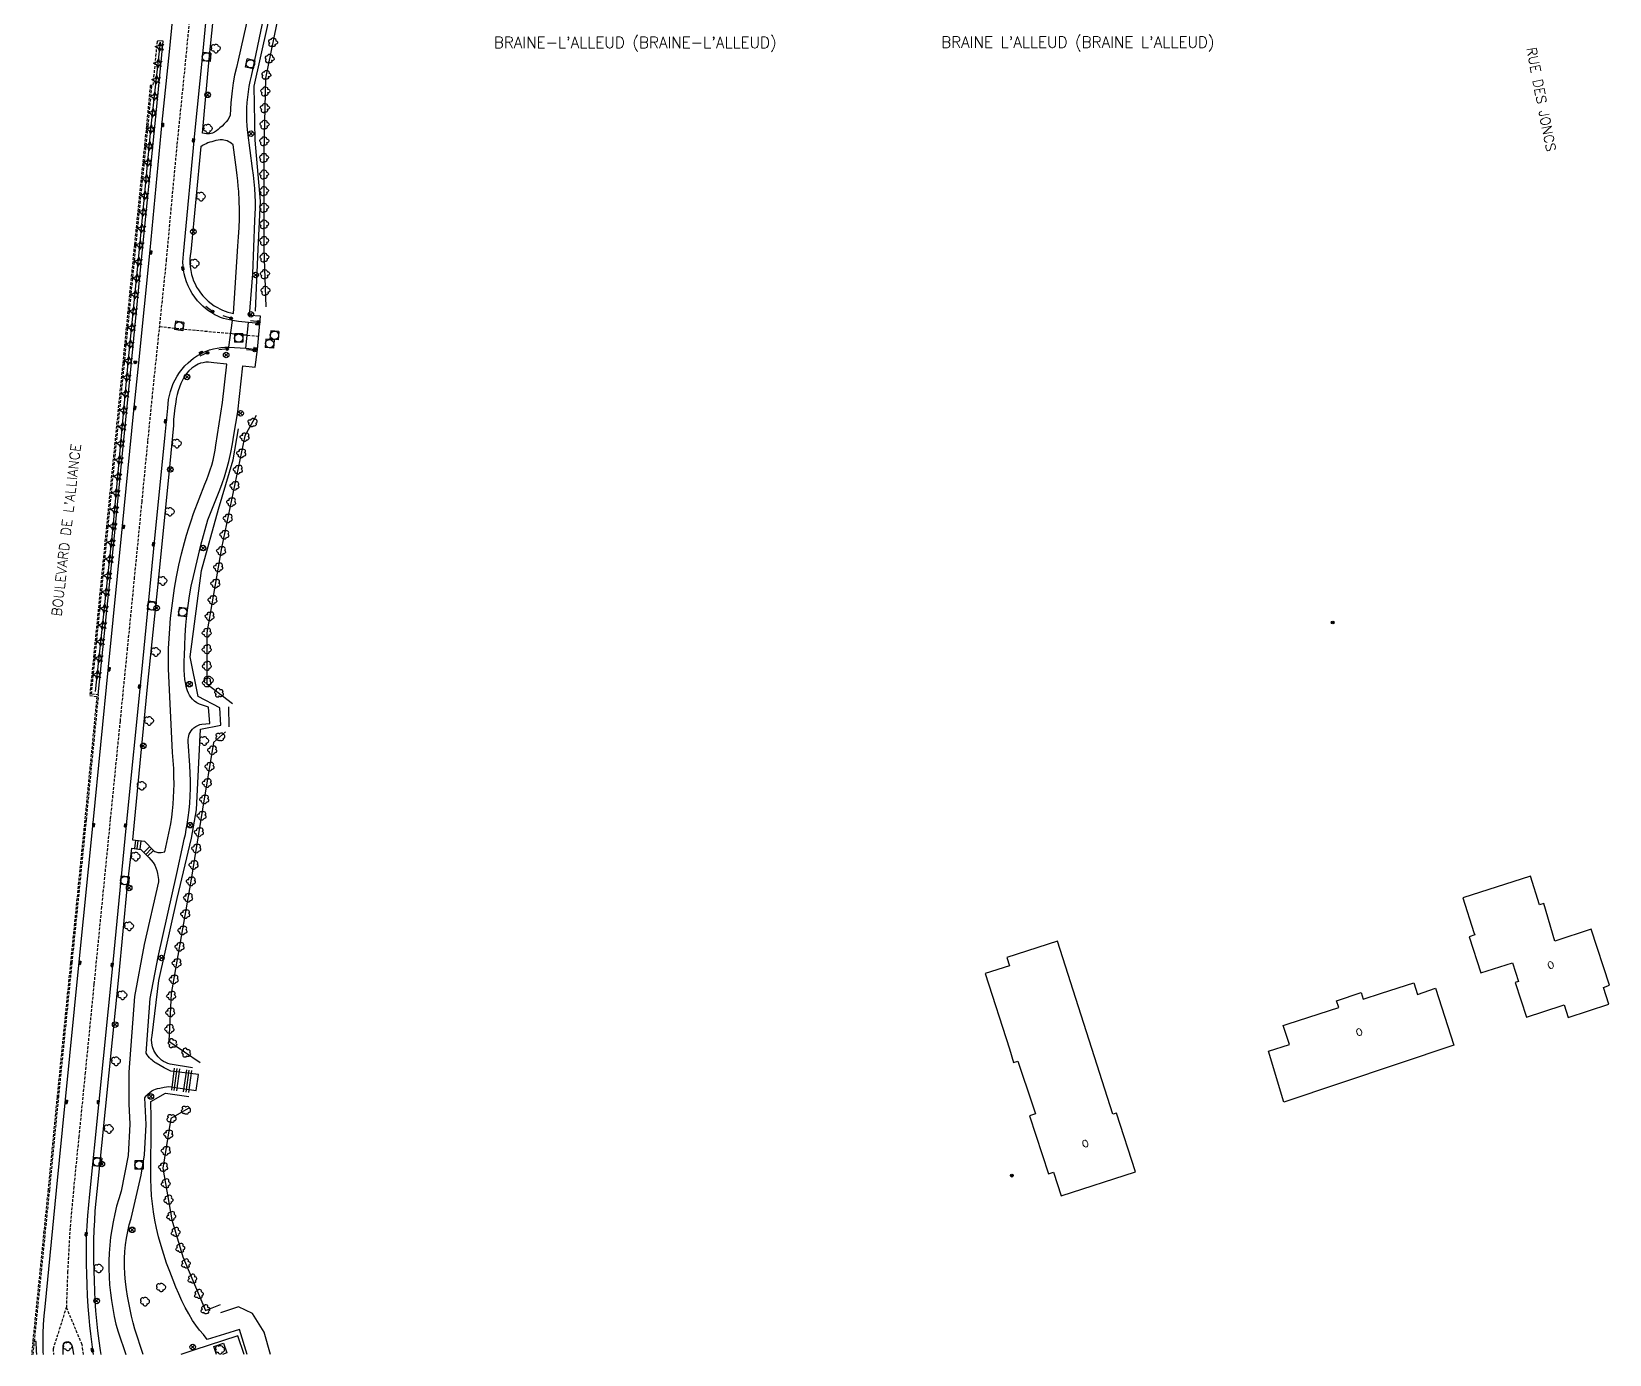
# Model space of a CAD drawing. Header units: millimetres. Extents: x 150015 to 151000, y 151000 to 152000.
# Drawn here: x 150351.3 to 150636.4, y 151000 to 151239 of the extents above; entities that cross this region are included whole.
import ezdxf
from ezdxf.enums import TextEntityAlignment as Align

# ---------------------------------------------------------------- set-up
doc = ezdxf.new("R2010")
doc.units = ezdxf.units.MM
doc.linetypes.add('DASHED', pattern=[0.75, 0.5, -0.25])
doc.layers.get('0').update_dxf_attribs({"linetype": 'CONTINUOUS'})
for name, color, linetype in [('W0001', 6, 'DASHED'), ('W0008', 7, 'CONTINUOUS'), ('W0014', 7, 'CONTINUOUS'), ('W0015', 2, 'CONTINUOUS'), ('W0020', 2, 'CONTINUOUS'), ('W0100', 7, 'CONTINUOUS'), ('W0105', 7, 'CONTINUOUS'), ('W0112', 1, 'DASHED'), ('W0113', 2, 'DASHED'), ('W0210', 2, 'CONTINUOUS'), ('W0212', 2, 'CONTINUOUS'), ('W0213', 2, 'CONTINUOUS'), ('W0300', 7, 'CONTINUOUS'), ('W0305', 3, 'CONTINUOUS'), ('W0308', 3, 'CONTINUOUS'), ('W0322', 7, 'CONTINUOUS'), ('W0400', 7, 'CONTINUOUS'), ('W0420', 7, 'CONTINUOUS'), ('W0469', 7, 'CONTINUOUS'), ('W0856', 7, 'CONTINUOUS'), ('W0980', 7, 'CONTINUOUS'), ('W0989', 7, 'CONTINUOUS'), ('W0991', 7, 'CONTINUOUS')]:
    doc.layers.add(name, color=color, linetype=linetype)
doc.styles.get("Standard").update_dxf_attribs({"font": 'romans.shx', "width": 0.85})

# ---------------------------------------------------------------- blocks, each defined once
blk = doc.blocks.new('T400')
for p, q in [((-0.15, 0.3), (0.15, 0.3)), ((-0.15, -0.25), (-0.15, 0.3)), ((-0.15, 0.15), (0.15, 0.15)), ((-0.15, 0), (0.15, 0)), ((0.15, 0.3), (0.15, -0.25)), ((-0.15, -0.15), (0.15, -0.15)), ((-0.15, -0.25), (-0.15, -0.3)), ((-0.15, -0.3), (0.15, -0.3)), ((0.15, -0.3), (0.15, -0.25))]:
    blk.add_line(p, q)
blk = doc.blocks.new('T300')
for p, q in [((-0.8, 0.51), (-0.86, 0.34)), ((-0.86, 0.34), (-0.86, 0.17)), ((-0.86, 0.17), (-0.74, 0.06)), ((-0.69, 0.63), (-0.8, 0.51)), ((-0.8, -0.06), (-0.74, 0.06)), ((-0.74, 0.06), (-0.69, 0.11)), ((-0.57, 0.69), (-0.69, 0.63)), ((-0.46, 0.69), (-0.57, 0.69)), ((-0.29, 0.63), (-0.46, 0.69)), ((-0.29, 0.63), (-0.17, 0.74)), ((-0.23, 0.57), (-0.29, 0.63)), ((-0.17, 0.74), (-0.06, 0.8)), ((-0.06, 0.8), (0.06, 0.8)), ((0.06, 0.8), (0.23, 0.74)), ((0.23, 0.74), (0.34, 0.63)), ((0.34, 0.63), (0.4, 0.51)), ((0.46, 0.46), (0.34, 0.46)), ((0.4, 0.51), (0.4, 0.46)), ((0.57, 0.4), (0.46, 0.46)), ((0.57, 0.4), (0.69, 0.29)), ((0.69, 0.29), (0.74, 0.17)), ((0.74, 0.06), (0.69, -0.17)), ((0.74, 0.17), (0.74, 0.06)), ((-0.8, -0.17), (-0.8, -0.06)), ((-0.8, -0.23), (-0.8, -0.17)), ((-0.74, -0.34), (-0.8, -0.23)), ((-0.69, -0.4), (-0.74, -0.34)), ((-0.51, -0.46), (-0.69, -0.4)), ((-0.4, -0.46), (-0.51, -0.46)), ((-0.4, -0.46), (-0.34, -0.46)), ((-0.34, -0.46), (-0.34, -0.4)), ((-0.34, -0.51), (-0.34, -0.46)), ((-0.29, -0.63), (-0.34, -0.51)), ((-0.17, -0.74), (-0.29, -0.63)), ((-0.06, -0.8), (-0.17, -0.74)), ((0.06, -0.8), (-0.06, -0.8)), ((0.17, -0.74), (0.06, -0.8)), ((0.23, -0.69), (0.17, -0.74)), ((0.29, -0.46), (0.23, -0.46)), ((0.29, -0.63), (0.23, -0.69)), ((0.46, -0.4), (0.29, -0.46)), ((0.34, -0.51), (0.29, -0.63)), ((0.34, -0.51), (0.34, -0.46)), ((0.57, -0.34), (0.46, -0.4)), ((0.63, -0.29), (0.57, -0.34)), ((0.69, -0.17), (0.63, -0.29))]:
    blk.add_line(p, q)
blk = doc.blocks.new('T469')
at = {"color": 0, "linetype": 'Continuous', "flags": 128}
for points in [[(-0.35, 0.35), (0.35, -0.35)], [(-0.35, -0.35), (0.35, 0.35)]]:
    blk.add_lwpolyline(points, dxfattribs=at)
at = {"color": 0, "linetype": 'Continuous'}
blk.add_circle((0, 0), 0.5, dxfattribs=at)
blk = doc.blocks.new('T420')
for p, q in [((0.75, 0.75), (-0.75, 0.75)), ((-0.75, 0.75), (-0.75, -0.75)), ((0.75, 0.75), (0.75, -0.75)), ((0.75, -0.75), (-0.75, -0.75))]:
    blk.add_line(p, q)
blk.add_ellipse((0, 0), major_axis=(-0.53, 0.53), ratio=1, start_param=3.926991, end_param=10.210176)
blk = doc.blocks.new('T856')
for p, q in [((-0.125, 0), (0.125, 0)), ((0, 0.125), (0, -0.125))]:
    blk.add_line(p, q)
blk.add_ellipse((0, 0), major_axis=(-0.177, 0.177), ratio=1, start_param=3.9269908, end_param=10.2101761)
blk = doc.blocks.new('t305o')
for p, q in [((-0.77, 0), (-0.28, 0.21)), ((-0.28, -0.21), (-0.77, 0)), ((-0.28, 0.21), (0, 0.83)), ((0, 0.83), (0.28, 0.21)), ((0.28, 0.21), (0.83, 0)), ((0.83, 0), (0.28, -0.21)), ((-0.49, -0.63), (-0.28, -0.21)), ((0, -0.35), (-0.49, -0.63)), ((0.56, -0.63), (0, -0.35)), ((0.28, -0.21), (0.56, -0.63))]:
    blk.add_line(p, q)
blk = doc.blocks.new('t302o')
for p, q in [((-0.8, 0.51), (-0.86, 0.34)), ((-0.86, 0.34), (-0.86, 0.17)), ((-0.86, 0.17), (-0.74, 0.06)), ((-0.69, 0.63), (-0.8, 0.51)), ((-0.8, -0.06), (-0.74, 0.06)), ((-0.74, 0.06), (-0.69, 0.11)), ((-0.57, 0.69), (-0.69, 0.63)), ((-0.46, 0.69), (-0.57, 0.69)), ((-0.29, 0.63), (-0.46, 0.69)), ((-0.29, 0.63), (-0.17, 0.74)), ((-0.23, 0.57), (-0.29, 0.63)), ((-0.17, 0.74), (-0.06, 0.8)), ((-0.06, 0.8), (0.06, 0.8)), ((0.06, 0.8), (0.23, 0.74)), ((0.23, 0.74), (0.34, 0.63)), ((0.34, 0.63), (0.4, 0.51)), ((0.46, 0.46), (0.34, 0.46)), ((0.4, 0.51), (0.4, 0.46)), ((0.57, 0.4), (0.46, 0.46)), ((0.57, 0.4), (0.69, 0.29)), ((0.69, 0.29), (0.74, 0.17)), ((0.74, 0.06), (0.69, -0.17)), ((0.74, 0.17), (0.74, 0.06)), ((-0.8, -0.17), (-0.8, -0.06)), ((-0.8, -0.23), (-0.8, -0.17)), ((-0.74, -0.34), (-0.8, -0.23)), ((-0.69, -0.4), (-0.74, -0.34)), ((-0.51, -0.46), (-0.69, -0.4)), ((-0.4, -0.46), (-0.51, -0.46)), ((-0.4, -0.46), (-0.34, -0.46)), ((-0.34, -0.46), (-0.34, -0.4)), ((-0.34, -0.51), (-0.34, -0.46)), ((-0.29, -0.63), (-0.34, -0.51)), ((-0.17, -0.74), (-0.29, -0.63)), ((-0.06, -0.8), (-0.17, -0.74)), ((0.06, -0.8), (-0.06, -0.8)), ((0.17, -0.74), (0.06, -0.8)), ((0.23, -0.69), (0.17, -0.74)), ((0.29, -0.46), (0.23, -0.46)), ((0.29, -0.63), (0.23, -0.69)), ((0.46, -0.4), (0.29, -0.46)), ((0.34, -0.51), (0.29, -0.63)), ((0.34, -0.51), (0.34, -0.46)), ((0.57, -0.34), (0.46, -0.4)), ((0.63, -0.29), (0.57, -0.34)), ((0.69, -0.17), (0.63, -0.29))]:
    blk.add_line(p, q)
blk = doc.blocks.new('t322o')
at = {"color": 0, "linetype": 'Continuous'}
for radius in [0.25, 0.15]:
    blk.add_circle((0, 0), radius, dxfattribs=at)

msp = doc.modelspace()

# ---------------------------------------------------------------- linework, layer by layer
at = {"layer": 'W0001'}
for points in [[(150380.22, 151245.24), (150378.92, 151231.81), (150377.56, 151218.43), (150376.5, 151207.18), (150375.66, 151197.86), (150373.08, 151173.07), (150372.28, 151165), (150371.22, 151154.11), (150369.88, 151140.45), (150368.61, 151127.6), (150367.3, 151114.46), (150365.53, 151096.67), (150363.96, 151080.86), (150362.58, 151066.87), (150361.01, 151050.95), (150359.86, 151039.4), (150358.94, 151030.29), (150358.26, 151022.86), (150357.83, 151014.98), (150357.6, 151008.58)], [(150392.33, 151183.92), (150387.56, 151184.39), (150380.91, 151185), (150374.4, 151185.67)], [(150360.72, 151000), (150360.45, 151001.76), (150357.6, 151008.58), (150355.22, 151001.02), (150355.27, 151000)]]:
    msp.add_lwpolyline(points, dxfattribs=at)
at = {"layer": 'W0008'}
for points in [[(150353.46, 151000), (150353.43, 151000.5), (150353.39, 151002.17), (150353.41, 151003.78), (150353.48, 151005.39), (150353.6, 151006.99), (150353.77, 151008.59), (150355.84, 151029.61), (150357.47, 151046.09), (150359.86, 151070.36), (150362.43, 151096.07), (150365.24, 151124.23), (150367.7, 151149.13), (150369.77, 151170.52), (150370.67, 151179.17), (150372.74, 151199.52), (150374.92, 151222.62), (150376.24, 151235.37), (150377.63, 151249.68)], [(150362.53, 151000), (150362.41, 151000.81), (150362.2, 151002.27), (150362.01, 151003.74), (150361.85, 151005.21), (150361.7, 151006.68), (150361.55, 151008.65), (150361.42, 151010.62), (150361.34, 151012.59), (150361.28, 151014.57), (150361.24, 151016.25), (150361.22, 151017.94), (150361.23, 151019.62), (150361.27, 151021.3), (150361.35, 151023.22), (150361.48, 151025.13), (150361.64, 151027.04), (150361.84, 151028.95), (150363.49, 151045.12), (150366.03, 151070.84), (150368.41, 151095.1), (150371.21, 151123.26), (150373.54, 151146.83), (150375.44, 151166.18), (150375.96, 151170.99), (150375.99, 151171.75), (150376.08, 151172.51), (150376.21, 151173.26), (150376.4, 151173.99), (150376.63, 151174.72), (150376.92, 151175.42), (150377.25, 151176.11), (150377.63, 151176.78), (150378.06, 151177.42), (150378.53, 151178.02), (150379.03, 151178.6), (150379.58, 151179.14), (150380.06, 151179.57), (150380.57, 151179.98), (150381.11, 151180.35), (150381.66, 151180.69), (150382.24, 151181), (150382.83, 151181.27), (150383.49, 151181.5), (150384.16, 151181.69), (150384.84, 151181.83), (150385.53, 151181.93), (150386.23, 151181.97), (150386.93, 151181.97), (150387.95, 151181.96), (150390.01, 151181.79), (150392.11, 151181.56), (150392.55, 151186.28), (150390.52, 151186.46), (150388.68, 151186.64), (150387.6, 151186.82), (150387.05, 151186.92), (150386.51, 151187.04), (150385.98, 151187.19), (150385.46, 151187.38), (150384.95, 151187.59), (150384.45, 151187.83), (150383.86, 151188.17), (150383.29, 151188.54), (150382.75, 151188.95), (150382.24, 151189.4), (150381.75, 151189.87), (150381.3, 151190.38), (150380.8, 151191), (150380.35, 151191.66), (150379.95, 151192.35), (150379.6, 151193.07), (150379.31, 151193.8), (150379.06, 151194.56), (150378.9, 151195.25), (150378.77, 151195.95), (150378.7, 151196.66), (150378.67, 151197.37), (150378.68, 151198.08), (150378.74, 151198.79), (150380.87, 151221.19), (150382.21, 151234.27), (150383.52, 151248.25)]]:
    msp.add_lwpolyline(points, dxfattribs=at)
at = {"layer": 'W0014'}
for points in [[(150382.22, 151220.64), (150383.39, 151234.04), (150384.85, 151248.17), (150386.86, 151270.53), (150388.99, 151291.47), (150389.97, 151300.81)], [(150392.55, 151186.28), (150392.7, 151187.62), (150390.69, 151187.73), (150391.29, 151195.22), (150391.67, 151204.86), (150391.72, 151206), (150391.75, 151207.14), (150391.75, 151208.28), (150391.71, 151209.42), (150391.65, 151210.64), (150391.55, 151211.87), (150391.41, 151213.09), (150391.25, 151214.3), (150390.41, 151220.79), (150390.29, 151221.9), (150390.22, 151223.02), (150390.2, 151224.13), (150390.22, 151225.25), (150390.28, 151226.21), (150390.36, 151227.17), (150390.49, 151228.12), (150390.64, 151229.07), (150390.83, 151230.01), (150391.05, 151230.95), (150394.42, 151247.18)], [(150390.98, 151244.26), (150388.67, 151233.86), (150388.31, 151232.5), (150388, 151231.12), (150387.74, 151229.73), (150387.54, 151228.33), (150387.41, 151227.23), (150387.31, 151226.13), (150387.25, 151225.02), (150387.22, 151223.92), (150386.83, 151223.12), (150386.49, 151222.71), (150386.12, 151222.32), (150385.74, 151221.95), (150385.33, 151221.6), (150385.04, 151221.32), (150384.71, 151221.07), (150384.37, 151220.85), (150384.01, 151220.67), (150383.75, 151220.6), (150383.48, 151220.56), (150383.22, 151220.54), (150382.95, 151220.56), (150382.21, 151220.63)], [(150363.37, 151119.18), (150364.44, 151129.71), (150366.16, 151146.7), (150367.69, 151162.18), (150369.35, 151179.21), (150371.35, 151199.66), (150373.56, 151221.83), (150375.08, 151237.26), (150374.06, 151237.37)], [(150381.88, 151218.22), (150380.1, 151199.22), (150379.99, 151198.55), (150379.93, 151197.87), (150379.93, 151197.18), (150379.97, 151196.5), (150380.07, 151195.82), (150380.21, 151195.15), (150380.39, 151194.56), (150380.6, 151193.98), (150380.85, 151193.41), (150381.14, 151192.86), (150381.46, 151192.33), (150381.82, 151191.83), (150382.24, 151191.29), (150382.71, 151190.79), (150383.21, 151190.32), (150383.74, 151189.88), (150384.3, 151189.49), (150384.89, 151189.13), (150385.35, 151188.89), (150385.82, 151188.68), (150386.3, 151188.5), (150386.79, 151188.34), (150387.29, 151188.21), (150387.8, 151188.1), (150388.12, 151192.7), (150388.58, 151200.27), (150388.72, 151201.91), (150388.82, 151203.55), (150388.87, 151205.18), (150388.87, 151206.82), (150388.83, 151208.46), (150388.74, 151210.1), (150388.66, 151211.08), (150388.57, 151212.06), (150388.46, 151213.03), (150388.33, 151214.01), (150387.71, 151218.54), (150387.42, 151218.78), (150387.18, 151218.96), (150386.93, 151219.12), (150386.66, 151219.25), (150386.37, 151219.35), (150386.08, 151219.42), (150385.79, 151219.47), (150385.39, 151219.45), (150385, 151219.41), (150384.61, 151219.32), (150384.24, 151219.21), (150383.88, 151219.12), (150383.52, 151219.02), (150383.17, 151218.89), (150382.83, 151218.75), (150382.58, 151218.63), (150382.34, 151218.49), (150382.11, 151218.35), (150381.89, 151218.19)], [(150371.47, 151000), (150369.98, 151004.56), (150369.65, 151005.74), (150369.36, 151006.92), (150369.1, 151008.12), (150368.86, 151009.32), (150368.66, 151010.52), (150368.49, 151011.73), (150368.3, 151013.13), (150368.17, 151014.53), (150368.1, 151015.94), (150368.08, 151017.35), (150368.15, 151018.57), (150368.27, 151019.79), (150368.45, 151021), (150368.69, 151022.2), (150368.97, 151023.39), (150369.31, 151024.56), (150371.09, 151032.41), (150371.7, 151036.04), (150372.05, 151041.57), (150371.75, 151046.37), (150372.02, 151046.73), (150372.33, 151047.05), (150372.67, 151047.35), (150373.04, 151047.6), (150373.38, 151047.78), (150373.73, 151047.94), (150374.09, 151048.06), (150374.46, 151048.14), (150375.27, 151048.32), (150376.11, 151048.4), (150381.08, 151047.7), (150381.45, 151050.59), (150376.5, 151051.18), (150375.26, 151051.78), (150373.81, 151052.6), (150373.56, 151052.77), (150373.31, 151052.96), (150373.08, 151053.16), (150372.86, 151053.37), (150372.63, 151053.61), (150372.41, 151053.87), (150372.2, 151054.15), (150372.02, 151054.43), (150372.72, 151064.34), (150374.19, 151071.81), (150377.58, 151086.92), (150378.71, 151092.18), (150378.91, 151093.07), (150379.1, 151093.97), (150379.27, 151094.86), (150379.42, 151095.76), (150379.61, 151097.04), (150379.77, 151098.32), (150379.89, 151099.61), (150379.97, 151100.9), (150380.02, 151102.27), (150380.02, 151103.64), (150379.98, 151105.01), (150379.89, 151106.38), (150379.61, 151110.77), (150379.61, 151111.1), (150379.64, 151111.44), (150379.7, 151111.76), (150379.81, 151112.08), (150379.95, 151112.38), (150380.13, 151112.66), (150380.37, 151112.97), (150380.66, 151113.24), (150380.98, 151113.47), (150381.33, 151113.66), (150381.71, 151113.79), (150382.09, 151113.87), (150383.51, 151114), (150383.28, 151116.93), (150381.64, 151117.5), (150381.19, 151117.74), (150380.78, 151118.03), (150380.4, 151118.37), (150380.07, 151118.75), (150379.85, 151119.11), (150379.66, 151119.48), (150379.49, 151119.87), (150379.35, 151120.26), (150379.24, 151120.66), (150379.16, 151121.08), (150379.03, 151121.93), (150378.94, 151122.79), (150378.89, 151123.65), (150378.88, 151124.52), (150378.9, 151125.38), (150378.97, 151126.24), (150378.99, 151128.08), (150379.06, 151129.91), (150379.18, 151131.74), (150379.36, 151133.57), (150379.58, 151135.33), (150379.85, 151137.08), (150380.18, 151138.83), (150380.55, 151140.56), (150381.88, 151146.2), (150383.19, 151150.8), (150384.86, 151155.03), (150385.33, 151156.2), (150385.77, 151157.39), (150386.17, 151158.59), (150386.54, 151159.8), (150386.95, 151161.36), (150387.31, 151162.94), (150387.61, 151164.52), (150387.85, 151166.12), (150388.56, 151170.32), (150389.49, 151178.63), (150391.71, 151178.4), (150392.11, 151181.56)], [(150386.59, 151178.95), (150384.24, 151179.17), (150383.76, 151179.25), (150383.28, 151179.28), (150382.8, 151179.26), (150382.32, 151179.19), (150381.85, 151179.08), (150381.39, 151178.92), (150380.8, 151178.58), (150380.25, 151178.18), (150379.75, 151177.72), (150379.3, 151177.21), (150378.91, 151176.65), (150378.58, 151176.06), (150378.28, 151175.42), (150378.02, 151174.77), (150377.79, 151174.1), (150377.61, 151173.42), (150377.46, 151172.74), (150377.36, 151172.04), (150377.18, 151171.01), (150377.05, 151169.96), (150376.96, 151168.91), (150376.93, 151167.86), (150376.09, 151159.13), (150374.19, 151139.79), (150372.26, 151121.24), (150370.68, 151104.96), (150369.53, 151092.96), (150371.74, 151092.72), (150373.43, 151090.98), (150373.59, 151090.89), (150373.76, 151090.81), (150373.94, 151090.75), (150374.13, 151090.7), (150374.27, 151090.68), (150374.42, 151090.68), (150374.57, 151090.68), (150374.72, 151090.69), (150375.4, 151090.79), (150376.46, 151095.87), (150376.63, 151097.05), (150376.77, 151098.24), (150376.88, 151099.43), (150376.97, 151100.62), (150377.02, 151101.82), (150377.05, 151103.02), (150377.04, 151104.45), (150376.99, 151105.89), (150376.9, 151107.32), (150376.77, 151108.75), (150376.03, 151123.89), (150376.03, 151125.71), (150376.07, 151127.54), (150376.15, 151129.36), (150376.27, 151131.18), (150376.44, 151133), (150376.64, 151134.81), (150376.88, 151136.62), (150377.16, 151138.43), (150377.52, 151140.51), (150377.93, 151142.59), (150378.4, 151144.66), (150378.92, 151146.71), (150379.3, 151148.03), (150379.7, 151149.34), (150380.12, 151150.64), (150380.57, 151151.93), (150382.59, 151157.26), (150382.96, 151158.1), (150383.3, 151158.95), (150383.61, 151159.82), (150383.87, 151160.7), (150384.11, 151161.59), (150384.31, 151162.49), (150384.47, 151163.39), (150384.6, 151164.31), (150385.81, 151172.02), (150386.59, 151178.95)], [(150363.87, 151000), (150363.75, 151000.73), (150363.5, 151002.44), (150363.29, 151004.25), (150363.1, 151006.06), (150362.95, 151007.87), (150362.82, 151009.69), (150362.72, 151011.5), (150362.66, 151013.32), (150362.6, 151015.16), (150362.56, 151017.01), (150362.56, 151018.85), (150362.58, 151020.69), (150362.64, 151022.45), (150362.72, 151024.2), (150362.83, 151025.95), (150362.98, 151027.7), (150363.15, 151029.45), (150363.35, 151031.2), (150365.35, 151050.89), (150367.07, 151068.19), (150368.66, 151084.79), (150369.44, 151091.46), (150371.03, 151091.26), (150372.48, 151089.8), (150373.31, 151088.86), (150373.56, 151088.4), (150373.78, 151087.92), (150373.96, 151087.42), (150374.09, 151086.91), (150374.15, 151086.54), (150374.2, 151086.17), (150374.22, 151085.79), (150374.22, 151085.42), (150371.67, 151074.08), (150369.9, 151064.65), (150368.88, 151051.02), (150368.88, 151045.3), (150369.07, 151041.61), (150368.75, 151035.97), (150367.5, 151029.49), (150367.06, 151028.14), (150366.67, 151026.77), (150366.33, 151025.39), (150366.03, 151023.99), (150365.79, 151022.59), (150365.59, 151021.18), (150365.44, 151019.75), (150365.34, 151018.32), (150365.28, 151016.89), (150365.28, 151015.46), (150365.32, 151014.02), (150365.41, 151012.59), (150365.55, 151011.15), (150365.74, 151009.72), (150365.97, 151008.29), (150366.25, 151006.87), (150366.57, 151005.46), (150366.95, 151004.07), (150368.33, 151000)], [(150352.27, 151000), (150352.23, 151000.65), (150352.17, 151002.31), (150351.84, 151002.32)], [(150389.7, 151000), (150388.57, 151003.38), (150380.64, 151000.76), (150378.29, 151000)], [(150384.71, 151000), (150384.23, 151001.45), (150386.01, 151002.05), (150386.61, 151000.28), (150385.79, 151000)]]:
    msp.add_lwpolyline(points, dxfattribs=at)
at = {"layer": 'W0015'}
msp.add_lwpolyline([(150357.04, 151000), (150357.01, 151000.4), (150357.02, 151001.42), (150357.04, 151001.61), (150357.1, 151001.8), (150357.2, 151001.97), (150357.34, 151002.11), (150357.45, 151002.19), (150357.57, 151002.26), (150357.7, 151002.29), (150357.84, 151002.31), (150358, 151002.28), (150358.14, 151002.22), (150358.27, 151002.13), (150358.38, 151002.02), (150358.48, 151001.91), (150358.55, 151001.78), (150358.61, 151001.64), (150358.65, 151001.5), (150358.91, 151000)], dxfattribs=at)
at = {"layer": 'W0020'}
for points in [[(150386.93, 151181.97), (150387.6, 151186.82)], [(150390.01, 151181.79), (150390.52, 151186.46)]]:
    msp.add_lwpolyline(points, dxfattribs=at)
at = {"layer": 'W0100'}
for points in [[(150611.01, 151075.46), (150613.13, 151068.95), (150618.85, 151070.78), (150619.93, 151067.39), (150619.34, 151067.2), (150621.4, 151060.94), (150627.85, 151063.03), (150628.23, 151063.15), (150628.93, 151060.9), (150636.28, 151063.28), (150635.3, 151066.32), (150636.38, 151066.71), (150633.07, 151076.82), (150626.53, 151074.67), (150624.5, 151081.47), (150623.74, 151081.24), (150622.11, 151086.44), (150609.88, 151082.51), (150611.91, 151076.26), (150612.06, 151075.8), (150611.01, 151075.46)], [(150550.75, 151033), (150547.33, 151043.62), (150546.67, 151043.41), (150536.66, 151074.66), (150527.51, 151071.74), (150528, 151070.22), (150523.62, 151068.8), (150528.02, 151055.19), (150528.74, 151052.76), (150529.51, 151052.99), (150532.14, 151045.07), (150532.68, 151043.46), (150531.63, 151043.11), (150535.05, 151032.62), (150535.94, 151032.91), (150537.3, 151028.68)], [(150577.55, 151045.57), (150574.81, 151054.78), (150578.57, 151055.97), (150577.46, 151059.45), (150578.33, 151059.73), (150587.5, 151062.66), (150587.09, 151063.89), (150591.51, 151065.37), (150591.88, 151064.17), (150595.21, 151065.25), (150601.02, 151067.15), (150601.71, 151065.04), (150604.97, 151066.15), (150608.27, 151055.85), (150577.55, 151045.57)]]:
    msp.add_lwpolyline(points, close=True, dxfattribs=at)
at = {"layer": 'W0105'}
for points in [[(150370.11, 151092.9), (150369.92, 151091.4)], [(150370.42, 151091.34), (150370.59, 151092.84)], [(150371.08, 151092.79), (150370.89, 151091.28)], [(150371.59, 151090.69), (150372.68, 151091.75)], [(150373.01, 151091.41), (150371.94, 151090.35)], [(150372.26, 151090.02), (150373.34, 151091.08)], [(150376.64, 151047.74), (150377.16, 151051.7)], [(150377.07, 151047.66), (150377.62, 151051.67)], [(150377.56, 151047.62), (150378.1, 151051.6)], [(150378.78, 151047.42), (150379.35, 151051.43)], [(150379.23, 151047.4), (150379.8, 151051.36)], [(150379.71, 151047.31), (150380.28, 151051.31)]]:
    msp.add_lwpolyline(points, dxfattribs=at)
at = {"layer": 'W0112'}
msp.add_lwpolyline([(150351.62, 151000), (150351.84, 151002.32), (150354.6, 151029.81), (150356.22, 151046.46), (150358.65, 151070.74), (150361.23, 151096.53), (150363.43, 151119.16), (150362.14, 151119.31), (150365.15, 151149.55), (150368.08, 151178.96), (150370.19, 151200.45), (150372.37, 151221.91), (150373.06, 151229.26), (150372.76, 151229.28), (150372.07, 151221.94), (150369.89, 151200.48), (150367.78, 151178.99), (150364.85, 151149.58), (150364.85, 151149.58), (150361.82, 151119.05), (150363.11, 151118.9), (150360.93, 151096.56), (150358.35, 151070.77), (150355.92, 151046.49), (150354.3, 151029.84), (150351.54, 151002.35), (150351.31, 151000)], dxfattribs=at)
at = {"layer": 'W0113'}
msp.add_lwpolyline([(150373.28, 151229.3), (150374.06, 151237.37)], dxfattribs=at)
at = {"layer": 'W0210'}
for points in [[(150387.01, 151113.39), (150386.95, 151116.99)], [(150394.46, 151000), (150393.35, 151004.02), (150391.21, 151007.42), (150388.73, 151008.59), (150385.44, 151007.53)]]:
    msp.add_lwpolyline(points, dxfattribs=at)
at = {"layer": 'W0212'}
msp.add_lwpolyline([(150401.67, 151264.1), (150396.97, 151264.54), (150396.49, 151258.88), (150395.74, 151249.56), (150393.89, 151239.92), (150391.48, 151229.17), (150391.67, 151219.39), (150392.63, 151208.36), (150392.17, 151199.69), (150391.69, 151188.47)], dxfattribs=at)
at = {"layer": 'W0213'}
for points in [[(150380.37, 151051.79), (150376.37, 151052.43), (150375.96, 151052.56), (150375.56, 151052.73), (150375.17, 151052.93), (150374.81, 151053.18), (150374.48, 151053.45), (150374.17, 151053.76), (150373.75, 151054.3), (150373.41, 151054.91), (150373.18, 151055.55), (150373.04, 151056.23), (150373.01, 151056.92), (150373.09, 151057.6), (150374.29, 151067.59), (150377.6, 151082.38), (150380.21, 151093.29), (150381.13, 151098.38), (150381.86, 151112.96), (150385.51, 151113.7), (150385.33, 151116.82), (150381.41, 151118.85), (150379.94, 151126.04), (150382.02, 151141.66), (150385.06, 151152.74), (150387.73, 151161.61), (150388.72, 151167.25)], [(150390.28, 151000), (150388.91, 151004.49), (150386.18, 151003.68), (150383.04, 151002.71), (150382.35, 151003.58), (150381.66, 151004.41), (150381, 151005.27), (150380.38, 151006.15), (150379.7, 151007.31), (150379.06, 151008.5), (150378.46, 151009.7), (150377.91, 151010.93), (150377.39, 151012.17), (150376.92, 151013.44), (150376.3, 151014.96), (150375.72, 151016.5), (150375.19, 151018.06), (150374.7, 151019.64), (150374.26, 151021.22), (150373.87, 151022.82), (150373.58, 151024.28), (150373.34, 151025.74), (150373.15, 151027.2), (150373, 151028.68), (150372.9, 151030.15), (150372.85, 151031.63), (150372.91, 151042.71), (150372.86, 151045.68), (150375.54, 151047.18), (150379.71, 151046.6)]]:
    msp.add_lwpolyline(points, dxfattribs=at)
at = {"layer": 'W0305'}
msp.add_lwpolyline([(150362.88, 151119.8), (150366.03, 151149.46), (150368.79, 151179.15), (150370.9, 151200.32), (150372.94, 151221.94), (150374.59, 151237.12)], dxfattribs=at)
at = {"layer": 'W0308'}
for points in [[(150393.68, 151189.27), (150393.36, 151199.68), (150393.33, 151217.3), (150393.61, 151230.59), (150397.14, 151247.71), (150400.01, 151259.49)], [(150391.92, 151169.66), (150389.86, 151166), (150385.66, 151145.75), (150382.96, 151130.38), (150382.98, 151121.14), (150387.6, 151117.64)], [(150386.33, 151112.5), (150384.18, 151110.54), (150382.22, 151098.51), (150380.05, 151085.14), (150378.19, 151074.47), (150376.54, 151065.2), (150376.09, 151056.63), (150381.76, 151052.72)], [(150379.59, 151044.42), (150376.48, 151042.62), (150375.05, 151033.64), (150376.65, 151024.33), (150378.64, 151017.61), (150382.76, 151007.92), (150385.43, 151009.01)]]:
    msp.add_lwpolyline(points, dxfattribs=at)
at = {"layer": 'W0322'}
for points in [[(150384.15, 151188.34), (150382.8, 151189.33)], [(150387.62, 151187.12), (150385.92, 151187.63)], [(150392.49, 151186.56), (150390.85, 151186.73)], [(150383.3, 151181.07), (150381.73, 151180.37)], [(150386.8, 151181.68), (150385.15, 151181.52)], [(150391.67, 151181.37), (150390.13, 151181.51)]]:
    msp.add_lwpolyline(points, dxfattribs=at)

# ---------------------------------------------------------------- block references
at = {"layer": 'W0300'}
for p in [(150384.63, 151235.94), (150383.22, 151221.47), (150381.95, 151209.19), (150380.82, 151197.09), (150377.58, 151164.57), (150376.32, 151152.24), (150375.02, 151139.75), (150373.78, 151126.93), (150383.36, 151121.76), (150372.59, 151114.44), (150382.54, 151110.82), (150371.24, 151102.73), (150370.16, 151089.94), (150368.98, 151077.36), (150367.77, 151064.88), (150366.61, 151052.97), (150365.32, 151040.73), (150363.47, 151015.52), (150374.75, 151012.09), (150371.85, 151009.54), (150357.87, 151001.44), (150385.4, 151000.84)]:
    msp.add_blockref('T300', p, dxfattribs=at)
at = {"layer": 'W0305'}
for p, rotation in [((150374.49, 151236.22), 83.81642767999023), ((150374.17, 151233.24), 83.81642767999023), ((150373.84, 151230.26), 83.81642767999023), ((150373.52, 151227.27), 83.81642767999023), ((150373.2, 151224.29), 83.81642767999023), ((150372.88, 151221.31), 84.6073481342063), ((150372.6, 151218.32), 84.6073481342063), ((150372.32, 151215.33), 84.6073481342063), ((150372.04, 151212.35), 84.6073481342063), ((150371.76, 151209.36), 84.6073481342063), ((150371.47, 151206.37), 84.6073481342063), ((150371.19, 151203.39), 84.6073481342063), ((150370.91, 151200.4), 84.6073481342063), ((150370.61, 151197.42), 84.30751144015602), ((150370.31, 151194.43), 84.30751144015602), ((150370.02, 151191.45), 84.30751144015602), ((150369.72, 151188.46), 84.30751144015602), ((150369.42, 151185.48), 84.30751144015602), ((150369.12, 151182.49), 84.30751144015602), ((150368.83, 151179.5), 84.30751144015602), ((150368.55, 151176.52), 84.68115125274726), ((150368.27, 151173.53), 84.68115125274726), ((150367.99, 151170.54), 84.68115125274726), ((150367.71, 151167.56), 84.68115125274726), ((150367.43, 151164.57), 84.68115125274726), ((150367.16, 151161.58), 84.68115125274726), ((150366.88, 151158.6), 84.68115125274726), ((150366.6, 151155.61), 84.68115125274726), ((150366.32, 151152.62), 84.68115125274726), ((150366.04, 151149.63), 84.68115125274726), ((150365.73, 151146.65), 83.93753218472054), ((150365.41, 151143.67), 83.93753218472054), ((150365.1, 151140.68), 83.93753218472054), ((150364.78, 151137.7), 83.93753218472054), ((150364.46, 151134.72), 83.93753218472054), ((150364.15, 151131.73), 83.93753218472054), ((150363.83, 151128.75), 83.93753218472054), ((150363.51, 151125.77), 83.93753218472054), ((150363.19, 151122.79), 83.93753218472054)]:
    msp.add_blockref('t305o', p, dxfattribs=dict(at, rotation=rotation))
at = {"layer": 'W0308'}
for p, rotation in [((150394.96, 151237.13), 78.33569036920039), ((150394.35, 151234.19), 78.33569036920039), ((150393.75, 151231.25), 78.33569036920039), ((150393.56, 151228.27), 88.79494274603809), ((150393.5, 151225.27), 88.79494274603809), ((150393.44, 151222.27), 88.79494274603809), ((150393.37, 151219.27), 88.79494274603809), ((150393.33, 151216.27), 90.07614589984362), ((150393.34, 151213.27), 90.07614589984362), ((150393.34, 151210.27), 90.07614589984362), ((150393.34, 151207.27), 90.07614589984362), ((150393.35, 151204.27), 90.07614589984362), ((150393.35, 151201.27), 90.07614589984362), ((150393.4, 151198.27), 91.79558504386053), ((150393.49, 151195.27), 91.79558504386053), ((150393.59, 151192.27), 91.79558504386053), ((150391.17, 151168.33), 240.5989643348001), ((150389.79, 151165.68), 258.2948066275517), ((150389.18, 151162.75), 258.2948066275517), ((150388.57, 151159.81), 258.2948066275517), ((150387.97, 151156.87), 258.2948066275517), ((150387.36, 151153.93), 258.2948066275517), ((150386.75, 151151), 258.2948066275517), ((150386.14, 151148.06), 258.2948066275517), ((150385.55, 151145.12), 260.0255227297572), ((150385.03, 151142.16), 260.0255227297572), ((150384.51, 151139.21), 260.0255227297572), ((150383.99, 151136.25), 260.0255227297572), ((150383.47, 151133.3), 260.0255227297572), ((150382.96, 151130.34), 270.1175509355703), ((150382.96, 151127.34), 270.1175509355703), ((150382.97, 151124.34), 270.1175509355703), ((150382.98, 151121.34), 270.1175509355703), ((150385.21, 151119.45), 322.8251629027502), ((150385.32, 151111.58), 222.3220286397408), ((150383.94, 151109.11), 260.7741231017809), ((150383.46, 151106.15), 260.7741231017809), ((150382.98, 151103.18), 260.7741231017809), ((150382.5, 151100.22), 260.7741231017809), ((150382.02, 151097.26), 260.7648561280235), ((150381.54, 151094.3), 260.7648561280235), ((150381.06, 151091.34), 260.7648561280235), ((150380.57, 151088.38), 260.7648561280235), ((150380.09, 151085.42), 260.7648561280235), ((150379.58, 151082.46), 260.1445459014624), ((150379.07, 151079.51), 260.1445459014624), ((150378.56, 151076.55), 260.1445459014624), ((150378.04, 151073.6), 259.9009012119384), ((150377.51, 151070.64), 259.9009012119384), ((150376.99, 151067.69), 259.9009012119384), ((150376.52, 151064.73), 266.9484105386023), ((150376.36, 151061.73), 266.9484105386023), ((150376.2, 151058.74), 266.9484105386023), ((150376.82, 151056.12), 325.4500583311327), ((150379.29, 151054.42), 325.4500583311327), ((150379.11, 151044.14), 210.0848716855436), ((150376.51, 151042.64), 210.0848716855436), ((150376.02, 151039.69), 260.9620008097744), ((150375.55, 151036.73), 260.9620008097744), ((150375.07, 151033.77), 260.9620008097744), ((150375.54, 151030.81), 279.711085401568), ((150376.04, 151027.85), 279.711085401568), ((150376.55, 151024.9), 279.711085401568), ((150377.34, 151022.01), 286.5205209770699), ((150378.19, 151019.13), 286.5205209770699), ((150379.19, 151016.31), 293.0491565960421), ((150380.37, 151013.55), 293.0491565960421), ((150381.54, 151010.79), 293.0491565960421), ((150382.72, 151008.03), 293.0491565960421)]:
    msp.add_blockref('t302o', p, dxfattribs=dict(at, rotation=rotation))
at = {"layer": 'W0322'}
for p, rotation in [((150384.01, 151188.44), 143.761087285539), ((150387.36, 151187.2), 163.3392046106601), ((150392.34, 151186.58), 174.0780081586608), ((150386.64, 151181.66), 185.3677084736482), ((150383.1, 151180.98), 204.1031011650046), ((150391.62, 151181.37), 174.8715387240352)]:
    msp.add_blockref('t322o', p, dxfattribs=dict(at, rotation=rotation))
at = {"layer": 'W0400'}
for p, rotation in [((150375, 151222.15), 355.2119594983886), ((150380.57, 151219.36), 355.0992138488373), ((150372.86, 151199.11), 353.8439442629152), ((150378.62, 151196.2), 6.305068907527479), ((150392.16, 151186.16), 83.67637519709983), ((150391.74, 151181.75), 263.6979274218413), ((150381.91, 151181), 297.6528080536349), ((150369.99, 151171.03), 354.064028198187), ((150375.52, 151168.62), 353.1647622166583), ((150367.91, 151149.55), 355.6671306073398), ((150373.35, 151146.39), 355.130700383931), ((150365.33, 151123.82), 354.3298011696732), ((150370.83, 151120.69), 353.4872273912549), ((150362.53, 151095.66), 354.4439996339559), ((150368.3, 151095.58), 353.9595726157738), ((150360.06, 151070.78), 354.5326101749698), ((150365.87, 151070.4), 354.9878536481477), ((150357.61, 151045.65), 354.7460648556344), ((150363.37, 151045.6), 355.0520147764807), ((150361.17, 151021.71), 357.4032042079667), ((150362.29, 151000.77), 8.650787922017193)]:
    msp.add_blockref('T400', p, dxfattribs=dict(at, rotation=rotation))
at = {"layer": 'W0420'}
for p, rotation in [((150382.91, 151234.42), 355.359637095997), ((150390.85, 151233.18), 257.7056077653605), ((150377.98, 151185.82), 351.9642189255546), ((150395.19, 151184.14), 354.1608845582684), ((150394.33, 151182.62), 355.0228269265218), ((150373.03, 151135.25), 354.17983977658), ((150378.62, 151134.13), 353.3116239082592), ((150368.14, 151085.61), 354.1167651547271), ((150363.18, 151034.78), 354.597629474114)]:
    msp.add_blockref('T420', p, dxfattribs=dict(at, rotation=rotation))
for p in [(150388.73, 151183.63), (150370.75, 151034.22)]:
    msp.add_blockref('T420', p, dxfattribs=at)
at = {"layer": 'W0469'}
for p in [(150383.12, 151227.59), (150390.96, 151220.57), (150380.55, 151202.86), (150391.8, 151195.03), (150390.94, 151187.93), (150386.48, 151180.57), (150379.41, 151176.62), (150389.08, 151170.04), (150376.39, 151159.9), (150382.3, 151145.69), (150373.91, 151134.86), (150379.85, 151121.1), (150371.49, 151109.96), (150379.96, 151095.62), (150368.94, 151084.29), (150374.78, 151071.63), (150366.42, 151059.6), (150372.86, 151046.6), (150364.01, 151034.41), (150369.49, 151022.51), (150363.08, 151009.67), (150380.43, 151001.35)]:
    msp.add_blockref('T469', p, dxfattribs=at)
at = {"layer": 'W0856'}
for p in [(150370.06, 151179.26), (150586.38, 151132.25), (150528.42, 151032.31)]:
    msp.add_blockref('T856', p, dxfattribs=at)

# ---------------------------------------------------------------- texts
at = {"layer": 'W0980'}
for s, p in [("BRAINE-L'ALLEUD (BRAINE-L'ALLEUD)", (150460.38, 151236.9)), ("BRAINE L'ALLEUD (BRAINE L'ALLEUD)", (150540.35, 151236.96))]:
    msp.add_text(s, height=2, dxfattribs=at).set_placement(p, align=Align.MIDDLE)
at = {"layer": 'W0989'}
msp.add_text('RUE DES JONCS', height=1.75, rotation=280.9789, dxfattribs=at).set_placement((150622.25, 151236.16), align=Align.MIDDLE_LEFT)
msp.add_text("BOULEVARD DE L'ALLIANCE", height=1.75, rotation=83.5089, dxfattribs=at).set_placement((150356.67, 151133.29))
at = {"layer": 'W0991'}
for p in [(150625.98, 151069.76), (150591.36, 151057.64), (150541.88, 151037.5)]:
    msp.add_text('O', height=1.25, rotation=17.8065, dxfattribs=at).set_placement(p, align=Align.CENTER)

doc.saveas('drawing.dxf')
